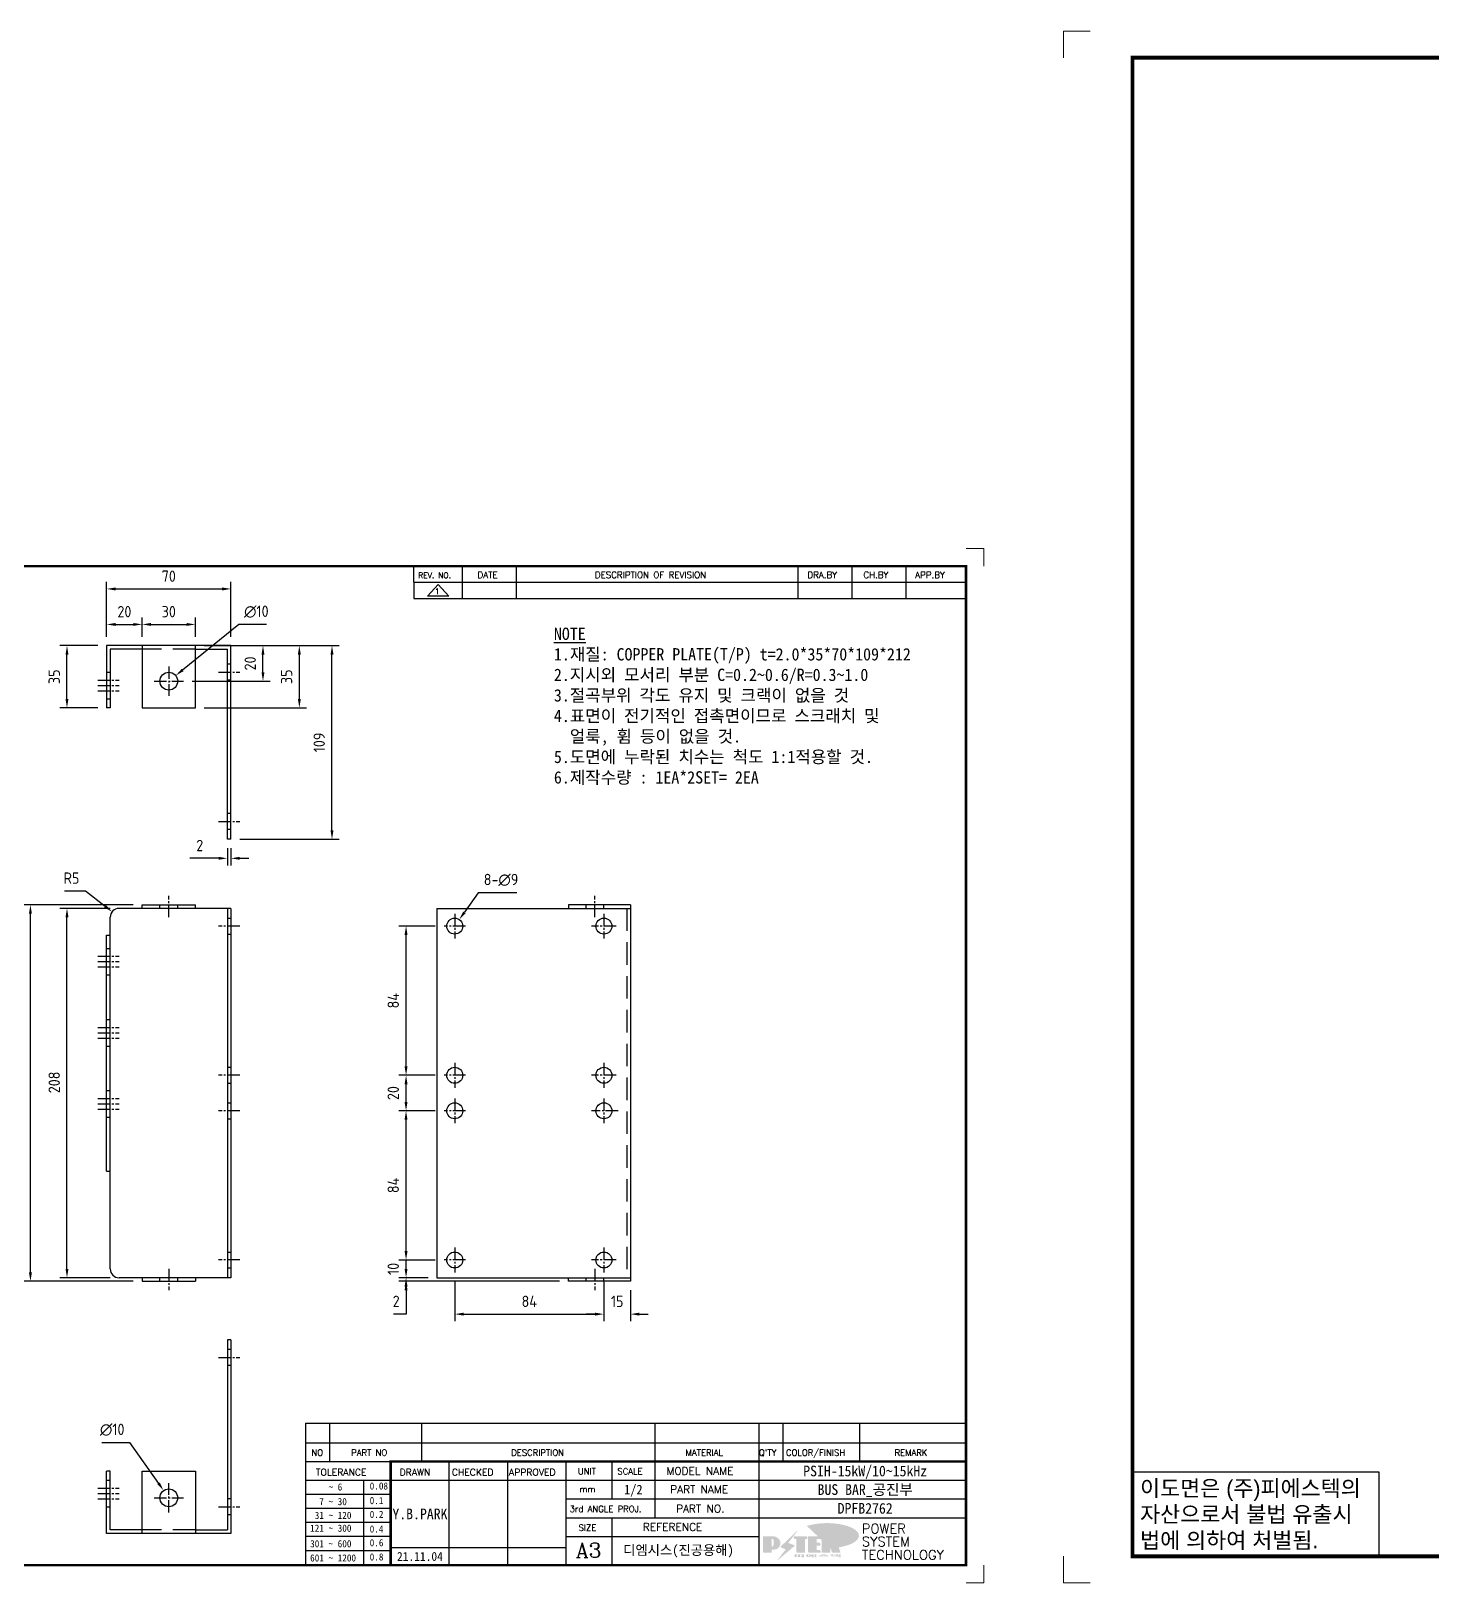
# Model space of a CAD drawing. Header units: millimetres. Extents: x 24815 to 36799, y -9299 to 5469.
# Drawn here: x 27111 to 27900, y -7166 to -6293 of the extents above; entities that cross this region are included whole.
import ezdxf
from ezdxf.enums import TextEntityAlignment as Align

# ---------------------------------------------------------------- set-up
doc = ezdxf.new("R2010")
doc.units = ezdxf.units.MM
doc.linetypes.add('CENTER1', pattern=[10, 7, -1, 1, -1])
doc.linetypes.add('HIDDENX2', pattern=[19.05, 12.7, -6.35])
doc.layers.add('FORMAT-1', color=7, linetype='Continuous')
doc.layers.add('line', color=3, linetype='Continuous')
doc.styles.add('h1', font='')
doc.styles.add('HAN', font='')
doc.styles.add('RC', font='ROMANC.SHX')
doc.styles.add('ROMANT', font='romant')
doc.styles.add('RT', font='ROMANT.SHX', dxfattribs={"oblique": 15})
doc.styles.get("Standard").update_dxf_attribs({"font": 'ISOCP.SHX', "bigfont": 'WHGTXT.SHX'})
doc.styles.get('h1').set_extended_font_data('New Gulim')
doc.styles.get('HAN').set_extended_font_data('GulimChe')
doc.dimstyles.new('PS-2', dxfattribs={"dimscale": 2, "dimtxt": 3.2, "dimasz": 2.5, "dimexe": 2, "dimexo": 2.5, "dimgap": 2, "dimtad": 1, "dimtoh": 1, "dimrnd": 0.05, "dimzin": 12, "dimdsep": 46, "dimtxsty": 'Standard', "dimcen": 0, "dimclrt": 2, "dimazin": 3, "dimtfac": 1, "dimtofl": 0, "dimtmove": 0, "dimatfit": 3, "dimfxl": 0, "dimtolj": 1, "dimtzin": 0, "dimarcsym": 0})

# ---------------------------------------------------------------- blocks, each defined once
blk = doc.blocks.new('no3')
at = {"color": 180}
for p, q in [((0, 5.5), (0, 0)), ((0, 5.5), (186, 5.5)), ((6.79, 5.5), (6.79, 0)), ((32.74, 0.11), (32.74, 5.5)), ((98.4, 5.5), (98.4, 0)), ((127.61, 5.5), (127.61, 0)), ((134.43, 5.5), (134.43, 0)), ((155.98, 5.5), (155.98, 0))]:
    blk.add_line(p, q, dxfattribs=at)
at = {"color": 2, "style": 'HAN'}
for tag, p in [('COLOR/FINISH', (145.2, 2.75)), ('PART-NO', (19.76, 2.75)), ('MATERIAL', (111.38, 2.75)), ("Q'TY", (131.02, 2.75)), ('REMARK', (170.76, 2.75))]:
    blk.add_attdef(tag, text='', height=2.9, dxfattribs=at).set_placement(p, align=Align.MIDDLE_CENTER)
at = {"color": 2, "style": 'RT', "oblique": 15}
blk.add_attdef('NO', text='', height=1.74, dxfattribs=at).set_placement((3.38, 2.51), align=Align.MIDDLE_CENTER)
at = {"color": 2, "style": 'HAN'}
blk.add_attdef('DESCRIPTION', text='', height=2.9, dxfattribs=at).set_placement((34.51, 2.75), align=Align.MIDDLE_LEFT)
blk = doc.blocks.new('re3')
at = {"color": 180}
for p, q in [((0, 0), (0, -4.55)), ((6.87, -0.64), (3.86, -3.91)), ((9.88, -3.91), (3.86, -3.91)), ((6.87, -0.64), (9.88, -3.91)), ((13.74, -4.55), (13.74, 0)), ((28.97, -4.55), (28.97, 0)), ((108.25, -4.55), (108.25, 0)), ((123.49, -4.55), (123.49, 0)), ((138.64, -4.55), (138.64, 0)), ((0, -4.55), (155.53, -4.55))]:
    blk.add_line(p, q, dxfattribs=at)
at = {"color": 2, "style": 'RC', "oblique": 15}
blk.add_attdef('REV.NO', text='', height=1.56, dxfattribs=at).set_placement((6.59, -2.56), align=Align.MIDDLE_CENTER)
blk.add_attdef('-1', text='', height=1.56, dxfattribs=at).set_placement((9.37, -1.66), align=Align.MIDDLE_LEFT)
at = {"color": 2, "style": 'HAN'}
for tag, p in [('REV.-DATE', (21.36, -2.28)), ('DRA.BY', (115.87, -2.28)), ('CH.BY', (131.07, -2.28)), ('APP.BY', (147.09, -2.28))]:
    blk.add_attdef(tag, text='', height=2.5, dxfattribs=at).set_placement(p, align=Align.MIDDLE_CENTER)
blk.add_attdef('DESCRIPTION-OF-REVISION', text='', height=2.5, dxfattribs=at).set_placement((31.61, -2.28), align=Align.MIDDLE_LEFT)
blk = doc.blocks.new('t3')
for p, q in [((0, 15.88), (46.25, 15.88)), ((0, 15.88), (0, 0)), ((46.25, 15.88), (46.25, 0)), ((0, 0), (46.25, 0))]:
    blk.add_line(p, q)
at = {"color": 1, "style": 'h1'}
for s, p in [('이도면은 (주)피에스텍의', (1.4, 11.29)), ('자산으로서 불법 유출시', (1.4, 6.41)), ('법에 의하여 처벌됨.', (1.4, 1.52))]:
    blk.add_text(s, height=3, dxfattribs=at).set_placement(p)
blk = doc.blocks.new('new LOGO')
at = {"layer": 'line'}
h = blk.add_hatch(color=250, dxfattribs=at)
h.paths.add_polyline_path([(44.5, 69.4), (46.6, 69.4, -0.129793), (52, 68, 0.221832), (43.6, 71.9), (41.5, 71.9), (41.5, 27.9), (43.6, 27.9, 0.02048), (44.5, 28)], flags=17)
h.paths.add_polyline_path([(44.5, 13.9), (57.3, 13.9, 0.72362), (77.1, 73.9, -0.679777), (54.3, 16.4), (41.5, 16.4), (41.5, -0.1), (3, -0.1), (3, -2.6), (44.5, -2.6)])
h.paths.add_polyline_path([(117.9, 14.2), (71.5, -44.4), (77.1, -39.6), (120.8, 15.6), (92, 28.9), (173.3, 106), (177.5, 111.4), (89.1, 27.6)])
h.paths.add_polyline_path([(162.7, 71.9), (162.7, 69.4), (172.5, 69.4), (172.5, 71.9)], flags=17)
h.paths.add_polyline_path([(217.7, 69.4), (230.5, 69.4), (230.5, 80.4), (227.5, 80.4), (227.5, 71.9), (214.7, 71.9), (214.7, -0.1), (175.5, -0.1), (175.5, -2.6), (217.7, -2.6)])
h.paths.add_polyline_path([(297.8, 46.6), (294.8, 46.6), (294.8, 37.4), (276, 37.4), (276, 10.9), (279, 10.9), (279, 34.9), (297.8, 34.9)])
h.paths.add_polyline_path([(300, 8.4), (297, 8.4), (297, -0.1), (237.5, -0.1), (237.5, -2.6), (300, -2.6)])
h.paths.add_polyline_path([(297.8, 80.4), (294.8, 80.4), (294.8, 71.9), (276, 71.9), (276, 49.1), (279, 49.1), (279, 69.4), (297.8, 69.4)])
h.paths.add_polyline_path([(350.2, 80.4), (347.2, 80.4), (347.2, 61.6), (350.2, 63.5)])
h.paths.add_polyline_path([(350.2, 26.7), (347.2, 35.2), (347.2, -0.1), (308.5, -0.1), (308.5, -2.6), (350.2, -2.6)])
h.paths.add_polyline_path([(402.7, 80.4), (396.5, 80.4), (379.6, 66.8), (400.5, -0.1), (361.8, -0.1), (362.7, -2.6), (403.5, -2.6), (382.6, 64.3)])
blk.add_hatch(color=5, dxfattribs=at).paths.add_polyline_path([(166.3, 35), (131, 49), (180.4, 112.7), (92, 28.9), (120.8, 15.6), (74.4, -43)])
h = blk.add_hatch(color=253, dxfattribs=at)
edge = h.paths.add_edge_path()
edge.add_ellipse((333.9, 86.4), major_axis=(-165.9, 0), ratio=0.39426, start_angle=111.5127, end_angle=334.469)
edge.add_ellipse((314.1, 81.2), major_axis=(-153.7, 0), ratio=0.40699, start_angle=121.3066, end_angle=327.7437, ccw=False)
edge.add_line((394, 27.8), (394.7, 25.6))
h = blk.add_hatch(color=1, dxfattribs=at)
h.paths.add_polyline_path([(41.5, 16.4), (54.3, 16.4, 1), (54.3, 82.9), (0, 82.9), (0, -0.1), (41.5, -0.1)])
h.paths.add_polyline_path([(41.5, 27.9), (41.5, 71.9), (43.6, 71.9, -0.414214), (54.6, 60.9), (54.6, 38.9, -0.414214), (43.6, 27.9)], flags=16)
h.paths.add_polyline_path([(214.7, 71.9), (227.5, 71.9), (227.5, 82.9), (159.7, 82.9), (159.7, 71.9), (172.5, 71.9), (172.5, -0.1), (214.7, -0.1)])
h.paths.add_polyline_path([(276, 37.4), (294.8, 37.4), (294.8, 49.1), (276, 49.1), (276, 71.9), (294.8, 71.9), (294.8, 82.9), (234.5, 82.9), (234.5, -0.1), (297, -0.1), (297, 10.9), (276, 10.9)])
h.paths.add_polyline_path([(347.2, 35.2), (359.7, -0.1), (400.5, -0.1), (379.6, 66.8), (399.7, 82.9), (380.6, 82.9), (347.2, 61.6), (347.2, 82.9), (305.5, 82.9), (305.5, -0.1), (347.2, -0.1)])
h = blk.add_hatch(color=250, dxfattribs=at)
edge = h.paths.add_edge_path()
edge.add_ellipse((237.8, -17.6), major_axis=(-14.3, 0), ratio=0.526336, start_angle=192.2456, end_angle=269.0748)
edge.add_line((238.1, -10.1), (237.6, -10.1))
edge.add_ellipse((237.8, -17.6), major_axis=(-14.3, 0), ratio=0.526336, start_angle=270.9252, end_angle=449.0748)
edge.add_line((237.6, -25.1), (238.1, -25.1))
edge.add_ellipse((237.8, -17.6), major_axis=(-14.3, 0), ratio=0.526336, start_angle=450.9252, end_angle=527.7544)
edge.add_line((251.7, -19.2), (254.1, -19.2))
edge.add_line((254.1, -19.2), (254.1, -27.1))
edge.add_line((254.1, -27.1), (263.1, -27.1))
edge.add_line((263.1, -27.1), (263.1, -10.1))
edge.add_line((263.1, -10.1), (254.1, -10.1))
edge.add_line((254.1, -10.1), (254.1, -16))
edge.add_line((254.1, -16), (251.7, -16))
h.paths.add_polyline_path([(241, -16.4), (241, -18.7, -1), (234.4, -18.7), (234.4, -16.4, -1)], flags=16)
h.paths.add_polyline_path([(278.2, -10.1), (268.1, -10.1), (268.1, -27.1), (278.2, -27.1)])
h.paths.add_polyline_path([(310.3, -10.1), (310.3, -11.1, -0.157169), (289.3, -17.5), (294, -19.9, 0.128407), (316.3, -15.9, 0.128407), (338.6, -19.9), (343.3, -17.5, -0.157169), (322.2, -11.1), (322.2, -10.1)])
h.paths.add_polyline_path([(342.1, -25.1), (342.1, -22.3), (290.4, -22.3), (290.4, -25.1)])
h.paths.add_polyline_path([(352, -10.1), (352, -16.2, 0.414214), (354, -18.2), (378.7, -18.2), (378.7, -19.6), (390.2, -19.6), (390.2, -10.1), (378.7, -10.1), (378.7, -13.6), (374.7, -13.6), (374.7, -15.1), (378.7, -15.1), (378.7, -16.2), (364.7, -16.2), (364.7, -15.1), (371.2, -15.1), (371.2, -13.6), (364.7, -13.6), (364.7, -12.6), (374.7, -12.6), (374.7, -10.1)])
h.paths.add_polyline_path([(393.8, -10.1), (393.8, -19.6), (405, -19.6), (405, -10.1)])
h.paths.add_polyline_path([(405, -27.1), (405, -20.9), (356.8, -20.9), (356.8, -23), (391.8, -23), (391.8, -27.1)])
h.paths.add_polyline_path([(200.4, -10.1), (200.4, -22.3), (193.2, -22.3), (193.2, -12.6), (196.6, -12.6), (196.6, -10.1), (161, -10.1), (161, -12.6), (164.5, -12.6), (164.5, -22.3), (161, -22.3), (161, -25.1), (200.4, -25.1), (200.4, -27.1), (213.9, -27.1), (213.9, -10.1)])
h.paths.add_polyline_path([(182, -12.6), (175.6, -12.6), (175.6, -22.3), (182, -22.3)], flags=17)
blk = doc.blocks.new('format-3')
at = {"color": 3, "lineweight": 9}
for p, q in [((0, 286.3), (0, 291.3)), ((5, 291.3), (0, 291.3)), ((414.5, 291.3), (419.5, 291.3)), ((419.5, 286.3), (419.5, 291.3)), ((0, 5), (0, 0)), ((419.5, 5), (419.5, 0)), ((5, 0), (0, 0)), ((414.5, 0), (419.5, 0))]:
    blk.add_line(p, q, dxfattribs=at)
at = {"color": 180}
for p, q in [((258.97, 281.75), (258.97, 286.3)), ((272.71, 281.75), (272.71, 286.3)), ((287.94, 281.75), (287.94, 286.3)), ((367.22, 281.75), (367.22, 286.3)), ((382.45, 281.75), (382.45, 286.3)), ((397.61, 281.75), (397.61, 286.3)), ((258.97, 281.75), (414.5, 281.75)), ((228.5, 39.49), (228.5, 5)), ((228.5, 39.49), (414.5, 39.49)), ((235.29, 39.49), (235.29, 34.21)), ((261.24, 34.21), (261.24, 39.49)), ((326.9, 39.49), (326.9, 34.21)), ((356.11, 39.49), (356.11, 34.21)), ((362.93, 39.49), (362.93, 34.21)), ((384.48, 39.49), (384.48, 34.21)), ((228.5, 34.21), (252.48, 34.21)), ((268.96, 5), (268.96, 34.21)), ((285.45, 5), (285.45, 34.21)), ((301.94, 5), (301.94, 34.21)), ((314.72, 34.21), (314.72, 23.65)), ((326.9, 34.21), (326.9, 18.37)), ((356.11, 34.21), (356.11, 5)), ((228.5, 28.93), (252.48, 28.93)), ((244.89, 5.23), (244.89, 28.93)), ((252.48, 28.93), (414.5, 28.93)), ((228.5, 24.98), (252.48, 24.98)), ((301.94, 23.65), (414.5, 23.65)), ((228.5, 21.03), (252.48, 21.03)), ((301.94, 18.37), (414.5, 18.37)), ((314.72, 18.37), (314.72, 5)), ((228.5, 17.08), (252.48, 17.08)), ((228.5, 13.13), (252.48, 13.13)), ((301.94, 13.09), (356.11, 13.09)), ((228.5, 9.18), (252.48, 9.18)), ((252.48, 9.95), (301.94, 9.95))]:
    blk.add_line(p, q, dxfattribs=at)
at = {"const_width": 0.7}
blk.add_lwpolyline([(252.48, 5), (252.48, 34.21), (414.5, 34.21)], dxfattribs=at)
at = {"layer": 'FORMAT-1', "const_width": 0.7}
blk.add_lwpolyline([(13, 5), (13, 286.3), (414.5, 286.3), (414.5, 5)], close=True, dxfattribs=at)
blk.add_blockref('t3', (13, 5))
at = {"xscale": 0.05400000000000027, "yscale": 0.05400000000000027, "zscale": 0.05400000000000027}
blk.add_blockref('new LOGO', (357.35, 8.65), dxfattribs=at)
at = {"color": 2}
for s, height, style, p in [('REV. NO.', 1.56, 'RC', (260.23, 282.95)), ('DATE', 1.788, 'RC', (276.95, 282.94)), ('DESCRIPTION OF REVISION', 1.7875, 'RC', (309.98, 282.94)), ('DRA.BY', 1.788, 'RC', (369.83, 282.94)), ('CH.BY', 1.788, 'RC', (385.59, 282.94)), ('APP.BY', 1.788, 'RC', (400.18, 282.94)), ('COLOR/FINISH', 1.7424, 'RC', (363.8, 35.83)), ('NO', 1.742, 'RC', (230.16, 35.83)), ('PART NO', 1.742, 'RC', (241.36, 35.83)), ('DESCRIPTION', 1.7424, 'RC', (286.43, 35.83)), ('MATERIAL', 1.742, 'RC', (335.52, 35.83)), ("Q'TY", 1.742, 'RC', (356.17, 35.83)), ('REMARK', 1.742, 'RC', (394.37, 35.83)), (' TOLERANCE', 1.9, 'RC', (230.11, 30.22)), ('DRAWN', 1.9, 'RC', (255, 30.22)), ('CHECKED', 1.9, 'RC', (269.71, 30.22)), ('APPROVED', 1.9, 'RC', (285.8, 30.22)), ('UNIT', 1.742, 'RC', (305.19, 30.55)), ('SCALE', 1.742, 'RC', (316.32, 30.55)), ('MODEL NAME', 2.178, 'RC', (330.12, 30.46)), ('    ~ 6', 2, 'HAN', (229.8, 26.03)), ('0.08', 2, 'HAN', (246.57, 26.31)), ('mm', 1.742, 'RC', (305.67, 25.56)), ('PART NAME', 2.178, 'RC', (331.17, 25.24)), ('  7 ~ 30', 2, 'HAN', (229.8, 21.91)), ('0.1', 2, 'HAN', (246.57, 22.2)), ('3rd ANGLE PROJ.', 1.7424, 'RC', (302.87, 19.97)), ('PART NO.', 2.178, 'RC', (332.84, 19.85)), (' 31 ~ 120', 2, 'HAN', (229.8, 18.04)), ('0.2', 2, 'HAN', (246.57, 18.32)), ('121 ~ 300', 2, 'HAN', (229.8, 14.42)), ('0.4', 2, 'HAN', (246.57, 14.2)), ('SIZE', 1.742, 'RC', (305.39, 14.71)), ('REFERENCE', 2.178, 'RC', (323.52, 14.69)), ('301 ~ 600', 2, 'HAN', (229.8, 10.04)), ('0.6', 2, 'HAN', (246.57, 10.32)), ('601 ~ 1200', 2, 'HAN', (229.8, 6.05)), ('0.8', 2, 'HAN', (246.57, 6.33))]:
    blk.add_text(s, height=height, dxfattribs=dict(at, style=style)).set_placement(p)
at = {"style": 'ROMANT'}
for s, p in [('POWER', (385.15, 13.96)), ('SYSTEM', (385.15, 10.31)), ('TECHNOLOGY', (385.15, 6.56))]:
    blk.add_text(s, height=2.7, dxfattribs=at).set_placement(p)
at = {"color": 2, "lineweight": 25, "style": 'RC'}
blk.add_text('A3', height=4.182, dxfattribs=at).set_placement((304.61, 7.14))
at = {"style": 'HAN'}
for tag, height, p in [('MODEL-NAME', 3, (386.1, 31.53)), ('SCALE', 2.7, (320.81, 26.29)), ('PART-NAME', 3, (386.1, 26.29)), ('DRA-BY', 3, (260.72, 19.44)), ('CH-BY', 3, (277.21, 19.44)), ('APP-BY', 3, (293.7, 19.44)), ('PART-NO', 3, (386.1, 21.01)), ('CH-DATE', 2.5, (277.21, 7.47)), ('관련업체', 3, (333.52, 9.26)), ('DRA-DATE', 2.5, (260.72, 7.47)), ('APP-DATE', 2.5, (293.7, 7.47))]:
    blk.add_attdef(tag, text='', height=height, dxfattribs=at).set_placement(p, align=Align.MIDDLE_CENTER)
blk = doc.blocks.new('*D961')
at = {"color": 0, "lineweight": -2, "ltscale": 10}
for p, q in [((27149, -6638.65), (27127.67, -6638.65)), ((27131.67, -6668.65), (27131.67, -6643.65)), ((27149, -6673.65), (27127.67, -6673.65))]:
    blk.add_line(p, q, dxfattribs=at)
at = {"color": 0, "ltscale": 10}
for points in [[(27130.83, -6643.65), (27132.5, -6643.65), (27131.67, -6638.65)], [(27130.83, -6668.65), (27132.5, -6668.65), (27131.67, -6673.65)]]:
    blk.add_solid(points, dxfattribs=at)
at = {"layer": 'Defpoints', "color": 0, "ltscale": 10}
for p in [(27131.67, -6638.65), (27154, -6638.65), (27154, -6673.65)]:
    blk.add_point(p, dxfattribs=at)
at = {"color": 2, "ltscale": 10, "insert": (27124.47, -6656.15), "char_height": 6.4, "attachment_point": 5, "rotation": 90}
blk.add_mtext('\\A1;35', dxfattribs=at)
blk = doc.blocks.new('*D962')
at = {"color": 0, "lineweight": -2, "ltscale": 10}
for p, q in [((27156, -6786.59), (27127.67, -6786.59)), ((27131.67, -6989.59), (27131.67, -6791.59)), ((27156, -6994.59), (27127.67, -6994.59))]:
    blk.add_line(p, q, dxfattribs=at)
at = {"color": 0, "ltscale": 10}
for points in [[(27130.83, -6791.59), (27132.5, -6791.59), (27131.67, -6786.59)], [(27130.83, -6989.59), (27132.5, -6989.59), (27131.67, -6994.59)]]:
    blk.add_solid(points, dxfattribs=at)
at = {"layer": 'Defpoints', "color": 0, "ltscale": 10}
for p in [(27131.67, -6786.59), (27161, -6786.59), (27161, -6994.59)]:
    blk.add_point(p, dxfattribs=at)
at = {"color": 2, "ltscale": 10, "insert": (27124.47, -6884.59), "char_height": 6.4, "attachment_point": 5, "rotation": 90}
blk.add_mtext('\\A1;208', dxfattribs=at)
blk = doc.blocks.new('*D963')
at = {"color": 0, "lineweight": -2, "ltscale": 10}
for p, q in [((27169, -6784.59), (27107.07, -6784.59)), ((27111.07, -6991.59), (27111.07, -6789.59)), ((27169, -6996.59), (27107.07, -6996.59))]:
    blk.add_line(p, q, dxfattribs=at)
at = {"color": 0, "ltscale": 10}
for points in [[(27110.24, -6789.59), (27111.91, -6789.59), (27111.07, -6784.59)], [(27110.24, -6991.59), (27111.91, -6991.59), (27111.07, -6996.59)]]:
    blk.add_solid(points, dxfattribs=at)
at = {"layer": 'Defpoints', "color": 0, "ltscale": 10}
for p in [(27111.07, -6784.59), (27174, -6784.59), (27174, -6996.59)]:
    blk.add_point(p, dxfattribs=at)
at = {"color": 2, "ltscale": 10, "insert": (27103.87, -6884.59), "char_height": 6.4, "attachment_point": 5, "rotation": 90}
blk.add_mtext('\\A1;212', dxfattribs=at)
blk = doc.blocks.new('*D940')
at = {"color": 0, "lineweight": -2, "ltscale": 10}
for p, q in [((27229, -6638.65), (27284.91, -6638.65)), ((27280.91, -6742.65), (27280.91, -6643.65)), ((27229, -6747.65), (27284.91, -6747.65))]:
    blk.add_line(p, q, dxfattribs=at)
at = {"color": 0, "ltscale": 10}
for points in [[(27280.08, -6643.65), (27281.74, -6643.65), (27280.91, -6638.65)], [(27280.08, -6742.65), (27281.74, -6742.65), (27280.91, -6747.65)]]:
    blk.add_solid(points, dxfattribs=at)
at = {"layer": 'Defpoints', "color": 0, "ltscale": 10}
for p in [(27224, -6638.65), (27280.91, -6638.65), (27224, -6747.65)]:
    blk.add_point(p, dxfattribs=at)
at = {"color": 2, "ltscale": 10, "insert": (27273.71, -6693.15), "char_height": 6.4, "attachment_point": 5, "rotation": 90}
blk.add_mtext('\\A1;109', dxfattribs=at)
blk = doc.blocks.new('*D942')
at = {"color": 0, "lineweight": -2, "ltscale": 10}
for p, q in [((27228.53, -6626.7), (27196.78, -6652.36)), ((27244.06, -6626.7), (27228.53, -6626.7))]:
    blk.add_line(p, q, dxfattribs=at)
at = {"color": 0, "ltscale": 10}
blk.add_solid([(27196.25, -6651.71), (27197.3, -6653.01), (27192.89, -6655.5)], dxfattribs=at)
at = {"layer": 'Defpoints', "color": 0, "ltscale": 10}
for p in [(27192.89, -6655.5), (27185.11, -6661.79)]:
    blk.add_point(p, dxfattribs=at)
at = {"color": 2, "ltscale": 10, "insert": (27238.3, -6619.5), "char_height": 6.4, "attachment_point": 5}
blk.add_mtext('\\A1;∅10', dxfattribs=at)
blk = doc.blocks.new('*D952')
at = {"color": 0, "lineweight": -2, "ltscale": 10}
for p, q in [((27154, -6633.65), (27154, -6602.72)), ((27224, -6633.65), (27224, -6602.72)), ((27159, -6606.72), (27219, -6606.72))]:
    blk.add_line(p, q, dxfattribs=at)
at = {"color": 0, "ltscale": 10}
for points in [[(27159, -6605.88), (27159, -6607.55), (27154, -6606.72)], [(27219, -6605.88), (27219, -6607.55), (27224, -6606.72)]]:
    blk.add_solid(points, dxfattribs=at)
at = {"layer": 'Defpoints', "color": 0, "ltscale": 10}
for p in [(27224, -6606.72), (27154, -6638.65), (27224, -6638.65)]:
    blk.add_point(p, dxfattribs=at)
at = {"color": 2, "ltscale": 10, "insert": (27189, -6599.52), "char_height": 6.4, "attachment_point": 5}
blk.add_mtext('\\A1;70', dxfattribs=at)
blk = doc.blocks.new('*D1372')
at = {"color": 0, "lineweight": -2, "ltscale": 10}
for p, q in [((27154, -6633.65), (27154, -6622.7)), ((27174, -6633.65), (27174, -6622.7)), ((27159, -6626.7), (27169, -6626.7))]:
    blk.add_line(p, q, dxfattribs=at)
at = {"color": 0, "ltscale": 10}
for points in [[(27159, -6625.87), (27159, -6627.53), (27154, -6626.7)], [(27169, -6625.87), (27169, -6627.53), (27174, -6626.7)]]:
    blk.add_solid(points, dxfattribs=at)
at = {"layer": 'Defpoints', "color": 0, "ltscale": 10}
for p in [(27174, -6626.7), (27154, -6638.65), (27174, -6638.65)]:
    blk.add_point(p, dxfattribs=at)
at = {"color": 2, "ltscale": 10, "insert": (27164, -6619.5), "char_height": 6.4, "attachment_point": 5}
blk.add_mtext('\\A1;20', dxfattribs=at)
blk = doc.blocks.new('*D1373')
at = {"color": 0, "lineweight": -2, "ltscale": 10}
for p, q in [((27174, -6633.65), (27174, -6622.7)), ((27204, -6633.65), (27204, -6622.7)), ((27179, -6626.7), (27199, -6626.7))]:
    blk.add_line(p, q, dxfattribs=at)
at = {"color": 0, "ltscale": 10}
for points in [[(27179, -6625.87), (27179, -6627.53), (27174, -6626.7)], [(27199, -6625.87), (27199, -6627.53), (27204, -6626.7)]]:
    blk.add_solid(points, dxfattribs=at)
at = {"layer": 'Defpoints', "color": 0, "ltscale": 10}
for p in [(27204, -6626.7), (27174, -6638.65), (27204, -6638.65)]:
    blk.add_point(p, dxfattribs=at)
at = {"color": 2, "ltscale": 10, "insert": (27189, -6619.5), "char_height": 6.4, "attachment_point": 5}
blk.add_mtext('\\A1;30', dxfattribs=at)
blk = doc.blocks.new('*D1375')
at = {"color": 0, "lineweight": -2, "ltscale": 10}
for p, q in [((27209, -6638.65), (27246.04, -6638.65)), ((27242.04, -6653.65), (27242.04, -6643.65)), ((27202.23, -6658.65), (27246.04, -6658.65))]:
    blk.add_line(p, q, dxfattribs=at)
at = {"color": 0, "ltscale": 10}
for points in [[(27241.21, -6643.65), (27242.87, -6643.65), (27242.04, -6638.65)], [(27241.21, -6653.65), (27242.87, -6653.65), (27242.04, -6658.65)]]:
    blk.add_solid(points, dxfattribs=at)
at = {"layer": 'Defpoints', "color": 0, "ltscale": 10}
for p in [(27204, -6638.65), (27242.04, -6638.65), (27197.23, -6658.65)]:
    blk.add_point(p, dxfattribs=at)
at = {"color": 2, "ltscale": 10, "insert": (27234.84, -6648.65), "char_height": 6.4, "attachment_point": 5, "rotation": 90}
blk.add_mtext('\\A1;20', dxfattribs=at)
blk = doc.blocks.new('*D1376')
at = {"color": 0, "lineweight": -2, "ltscale": 10}
for p, q in [((27209, -6638.65), (27266.52, -6638.65)), ((27262.52, -6668.65), (27262.52, -6643.65)), ((27209, -6673.65), (27266.52, -6673.65))]:
    blk.add_line(p, q, dxfattribs=at)
at = {"color": 0, "ltscale": 10}
for points in [[(27261.69, -6643.65), (27263.36, -6643.65), (27262.52, -6638.65)], [(27261.69, -6668.65), (27263.36, -6668.65), (27262.52, -6673.65)]]:
    blk.add_solid(points, dxfattribs=at)
at = {"layer": 'Defpoints', "color": 0, "ltscale": 10}
for p in [(27204, -6638.65), (27262.52, -6638.65), (27204, -6673.65)]:
    blk.add_point(p, dxfattribs=at)
at = {"color": 2, "ltscale": 10, "insert": (27255.32, -6656.15), "char_height": 6.4, "attachment_point": 5, "rotation": 90}
blk.add_mtext('\\A1;35', dxfattribs=at)
blk = doc.blocks.new('*D1377')
at = {"color": 0, "lineweight": -2, "ltscale": 10}
for p, q in [((27434.03, -6996.59), (27434.03, -7019.08)), ((27449.03, -7001.59), (27449.03, -7019.08)), ((27429.03, -7015.08), (27424.03, -7015.08)), ((27454.03, -7015.08), (27459.03, -7015.08))]:
    blk.add_line(p, q, dxfattribs=at)
at = {"color": 0, "ltscale": 10}
for points in [[(27429.03, -7014.25), (27429.03, -7015.91), (27434.03, -7015.08)], [(27454.03, -7014.25), (27454.03, -7015.91), (27449.03, -7015.08)]]:
    blk.add_solid(points, dxfattribs=at)
at = {"layer": 'Defpoints', "color": 0, "ltscale": 10}
for p in [(27434.03, -6991.59), (27449.03, -6996.59), (27434.03, -7015.08)]:
    blk.add_point(p, dxfattribs=at)
at = {"color": 2, "ltscale": 10, "insert": (27441.53, -7007.88), "char_height": 6.4, "attachment_point": 5}
blk.add_mtext('\\A1;15', dxfattribs=at)
blk = doc.blocks.new('*D1378')
at = {"color": 0, "lineweight": -2, "ltscale": 10}
for p, q in [((27350.03, -6996.59), (27350.03, -7019.08)), ((27434.03, -6996.59), (27434.03, -7019.08)), ((27355.03, -7015.08), (27429.03, -7015.08))]:
    blk.add_line(p, q, dxfattribs=at)
at = {"color": 0, "ltscale": 10}
for points in [[(27355.03, -7014.25), (27355.03, -7015.91), (27350.03, -7015.08)], [(27429.03, -7014.25), (27429.03, -7015.91), (27434.03, -7015.08)]]:
    blk.add_solid(points, dxfattribs=at)
at = {"layer": 'Defpoints', "color": 0, "ltscale": 10}
for p in [(27350.03, -6991.59), (27434.03, -6991.59), (27434.03, -7015.08)]:
    blk.add_point(p, dxfattribs=at)
at = {"color": 2, "ltscale": 10, "insert": (27392.03, -7007.88), "char_height": 6.4, "attachment_point": 5}
blk.add_mtext('\\A1;84', dxfattribs=at)
blk = doc.blocks.new('*D1379')
at = {"color": 0, "lineweight": -2, "ltscale": 10}
for p, q in [((27322.62, -6979.59), (27322.62, -6974.59)), ((27339.03, -6984.59), (27318.62, -6984.59)), ((27335.03, -6994.59), (27318.62, -6994.59)), ((27322.62, -6999.59), (27322.62, -7004.59))]:
    blk.add_line(p, q, dxfattribs=at)
at = {"color": 0, "ltscale": 10}
for points in [[(27321.78, -6979.59), (27323.45, -6979.59), (27322.62, -6984.59)], [(27321.78, -6999.59), (27323.45, -6999.59), (27322.62, -6994.59)]]:
    blk.add_solid(points, dxfattribs=at)
at = {"layer": 'Defpoints', "color": 0, "ltscale": 10}
for p in [(27322.62, -6984.59), (27344.03, -6984.59), (27340.03, -6994.59)]:
    blk.add_point(p, dxfattribs=at)
at = {"color": 2, "ltscale": 10, "insert": (27315.42, -6989.59), "char_height": 6.4, "attachment_point": 5, "rotation": 90}
blk.add_mtext('\\A1;10', dxfattribs=at)
blk = doc.blocks.new('*D1380')
at = {"color": 0, "lineweight": -2, "ltscale": 10}
for p, q in [((27339.03, -6900.59), (27318.62, -6900.59)), ((27322.62, -6979.59), (27322.62, -6905.59)), ((27339.03, -6984.59), (27318.62, -6984.59))]:
    blk.add_line(p, q, dxfattribs=at)
at = {"color": 0, "ltscale": 10}
for points in [[(27321.78, -6905.59), (27323.45, -6905.59), (27322.62, -6900.59)], [(27321.78, -6979.59), (27323.45, -6979.59), (27322.62, -6984.59)]]:
    blk.add_solid(points, dxfattribs=at)
at = {"layer": 'Defpoints', "color": 0, "ltscale": 10}
for p in [(27322.62, -6900.59), (27344.03, -6900.59), (27344.03, -6984.59)]:
    blk.add_point(p, dxfattribs=at)
at = {"color": 2, "ltscale": 10, "insert": (27315.42, -6942.59), "char_height": 6.4, "attachment_point": 5, "rotation": 90}
blk.add_mtext('\\A1;84', dxfattribs=at)
blk = doc.blocks.new('*D1381')
at = {"color": 0, "lineweight": -2, "ltscale": 10}
for p, q in [((27339.03, -6880.59), (27318.62, -6880.59)), ((27322.62, -6895.59), (27322.62, -6885.59)), ((27339.03, -6900.59), (27318.62, -6900.59))]:
    blk.add_line(p, q, dxfattribs=at)
at = {"color": 0, "ltscale": 10}
for points in [[(27321.78, -6885.59), (27323.45, -6885.59), (27322.62, -6880.59)], [(27321.78, -6895.59), (27323.45, -6895.59), (27322.62, -6900.59)]]:
    blk.add_solid(points, dxfattribs=at)
at = {"layer": 'Defpoints', "color": 0, "ltscale": 10}
for p in [(27322.62, -6880.59), (27344.03, -6880.59), (27344.03, -6900.59)]:
    blk.add_point(p, dxfattribs=at)
at = {"color": 2, "ltscale": 10, "insert": (27315.42, -6890.59), "char_height": 6.4, "attachment_point": 5, "rotation": 90}
blk.add_mtext('\\A1;20', dxfattribs=at)
blk = doc.blocks.new('*D1382')
at = {"color": 0, "lineweight": -2, "ltscale": 10}
for p, q in [((27339.03, -6796.59), (27318.62, -6796.59)), ((27322.62, -6875.59), (27322.62, -6801.59)), ((27339.03, -6880.59), (27318.62, -6880.59))]:
    blk.add_line(p, q, dxfattribs=at)
at = {"color": 0, "ltscale": 10}
for points in [[(27321.78, -6801.59), (27323.45, -6801.59), (27322.62, -6796.59)], [(27321.78, -6875.59), (27323.45, -6875.59), (27322.62, -6880.59)]]:
    blk.add_solid(points, dxfattribs=at)
at = {"layer": 'Defpoints', "color": 0, "ltscale": 10}
for p in [(27322.62, -6796.59), (27344.03, -6796.59), (27344.03, -6880.59)]:
    blk.add_point(p, dxfattribs=at)
at = {"color": 2, "ltscale": 10, "insert": (27315.42, -6838.59), "char_height": 6.4, "attachment_point": 5, "rotation": 90}
blk.add_mtext('\\A1;84', dxfattribs=at)
blk = doc.blocks.new('*D1385')
at = {"color": 0, "lineweight": -2, "ltscale": 10}
for p, q in [((27151.36, -7087.35), (27166.89, -7087.35)), ((27166.89, -7087.35), (27183.21, -7110.36))]:
    blk.add_line(p, q, dxfattribs=at)
at = {"color": 0, "ltscale": 10}
blk.add_solid([(27183.89, -7109.88), (27182.53, -7110.84), (27186.11, -7114.44)], dxfattribs=at)
at = {"layer": 'Defpoints', "color": 0, "ltscale": 10}
for p in [(27186.11, -7114.44), (27191.89, -7122.59)]:
    blk.add_point(p, dxfattribs=at)
at = {"color": 2, "ltscale": 10, "insert": (27157.13, -7080.15), "char_height": 6.4, "attachment_point": 5}
blk.add_mtext('\\A1;∅10', dxfattribs=at)
blk = doc.blocks.new('*D1391')
at = {"color": 0, "lineweight": -2}
for p, q in [((27363.25, -6777.75), (27355.48, -6788.81)), ((27384.98, -6777.75), (27363.25, -6777.75))]:
    blk.add_line(p, q, dxfattribs=at)
at = {"color": 0}
blk.add_solid([(27354.8, -6788.33), (27356.16, -6789.29), (27352.61, -6792.91)], dxfattribs=at)
at = {"layer": 'Defpoints', "color": 0}
for p in [(27352.61, -6792.91), (27347.44, -6800.27)]:
    blk.add_point(p, dxfattribs=at)
at = {"color": 2, "insert": (27376.11, -6770.55), "char_height": 6.4, "attachment_point": 5}
blk.add_mtext('\\A1;8-∅9', dxfattribs=at)
blk = doc.blocks.new('*D1392')
at = {"color": 0, "lineweight": -2, "ltscale": 10}
for p, q in [((27222, -6752.65), (27222, -6762.4)), ((27224, -6752.65), (27224, -6762.4)), ((27217, -6758.4), (27200.89, -6758.4)), ((27229, -6758.4), (27234, -6758.4))]:
    blk.add_line(p, q, dxfattribs=at)
at = {"color": 0, "ltscale": 10}
for points in [[(27217, -6757.56), (27217, -6759.23), (27222, -6758.4)], [(27229, -6757.56), (27229, -6759.23), (27224, -6758.4)]]:
    blk.add_solid(points, dxfattribs=at)
at = {"layer": 'Defpoints', "color": 0, "ltscale": 10}
for p in [(27222, -6747.65), (27224, -6747.65), (27222, -6758.4)]:
    blk.add_point(p, dxfattribs=at)
at = {"color": 2, "ltscale": 10, "insert": (27206.45, -6751.19), "char_height": 6.4, "attachment_point": 5}
blk.add_mtext('\\A1;2', dxfattribs=at)
blk = doc.blocks.new('A$C761E00D2')
at = {"color": 6}
for p, q in [((0, 0), (-63, 0)), ((-50, 2), (-20, 2)), ((-50, 0), (-50, 2)), ((-20, 0), (-20, 2)), ((-2, 0), (-2, -208)), ((0, 0), (0, -208)), ((-68, -203), (-68, -5)), ((-70, -148), (-70, -15)), ((-70, -15), (-68, -15)), ((-70, -148), (-68, -148)), ((0, -208), (-63, -208)), ((-50, -208), (-50, -210)), ((-20, -208), (-20, -210)), ((-50, -210), (-20, -210))]:
    blk.add_line(p, q, dxfattribs=at)
at = {"color": 2, "linetype": 'HIDDENX2'}
for p, q in [((-40, 0), (-40, 2)), ((-30, 0), (-30, 2)), ((-2, -5.5), (0, -5.5)), ((-2, -14.5), (0, -14.5)), ((-70, -22.5), (-68, -22.5)), ((-70, -37.5), (-68, -37.5)), ((-70, -62.5), (-68, -62.5)), ((-70, -77.5), (-68, -77.5)), ((-2, -89.5), (0, -89.5)), ((-70, -102.5), (-68, -102.5)), ((-2, -98.5), (0, -98.5)), ((-2, -109.5), (0, -109.5)), ((-70, -117.5), (-68, -117.5)), ((-2, -118.5), (0, -118.5)), ((-2, -193.5), (0, -193.5)), ((-40, -210), (-40, -208)), ((-30, -210), (-30, -208)), ((-2, -202.5), (0, -202.5))]:
    blk.add_line(p, q, dxfattribs=at)
at = {"color": 1, "linetype": 'CENTER1'}
for p, q in [((-35, -5), (-35, 7)), ((5, -10), (-7, -10)), ((-75, -27), (-63, -27)), ((-75, -30), (-63, -30)), ((-75, -33), (-63, -33)), ((-75, -67), (-63, -67)), ((-75, -70), (-63, -70)), ((-75, -73), (-63, -73)), ((5, -94), (-7, -94)), ((-75, -107), (-63, -107)), ((-75, -110), (-63, -110)), ((-75, -113), (-63, -113)), ((5, -114), (-7, -114)), ((5, -198), (-7, -198)), ((-35, -203), (-35, -215))]:
    blk.add_line(p, q, dxfattribs=at)
at = {"color": 6}
for centre, start, end in [((-63, -5), 90, 180), ((-63, -203), 180, 270)]:
    blk.add_arc(centre, 5, start, end, dxfattribs=at)
blk = doc.blocks.new('*D1400')
at = {"color": 0, "lineweight": -2}
for p, q in [((27130.22, -6776.75), (27142.16, -6776.75)), ((27142.16, -6776.75), (27153.15, -6785.4))]:
    blk.add_line(p, q, dxfattribs=at)
at = {"color": 0}
blk.add_solid([(27153.66, -6784.75), (27152.63, -6786.05), (27157.07, -6788.49)], dxfattribs=at)
at = {"layer": 'Defpoints', "color": 0}
for p in [(27157.07, -6788.49), (27161, -6791.59)]:
    blk.add_point(p, dxfattribs=at)
at = {"color": 2, "insert": (27134.19, -6769.55), "char_height": 6.4, "attachment_point": 5}
blk.add_mtext('\\A1;R5', dxfattribs=at)
blk = doc.blocks.new('*D1408')
at = {"color": 0, "lineweight": -2}
for p, q in [((27322.62, -6989.59), (27322.62, -6984.59)), ((27335.03, -6994.59), (27318.62, -6994.59)), ((27409.03, -6996.59), (27318.62, -6996.59)), ((27322.62, -7001.59), (27322.62, -7015.06)), ((27322.62, -7015.06), (27315.51, -7015.06))]:
    blk.add_line(p, q, dxfattribs=at)
at = {"color": 0}
for points in [[(27321.78, -6989.59), (27323.45, -6989.59), (27322.62, -6994.59)], [(27321.78, -7001.59), (27323.45, -7001.59), (27322.62, -6996.59)]]:
    blk.add_solid(points, dxfattribs=at)
at = {"layer": 'Defpoints', "color": 0}
for p in [(27322.62, -6994.59), (27340.03, -6994.59), (27414.03, -6996.59)]:
    blk.add_point(p, dxfattribs=at)
at = {"color": 2, "insert": (27317.06, -7007.86), "char_height": 6.4, "attachment_point": 5}
blk.add_mtext('\\A1;2', dxfattribs=at)

msp = doc.modelspace()

# ---------------------------------------------------------------- linework, layer by layer
at = {"color": 6}
for p, q in [((27154, -6638.648), (27154, -6673.648)), ((27224, -6638.648), (27154, -6638.648)), ((27174.002, -6640.648), (27156, -6640.648)), ((27156, -6640.648), (27156, -6673.648)), ((27174.002, -6638.648), (27174.002, -6673.648)), ((27204.002, -6673.648), (27204.002, -6638.648)), ((27204.002, -6640.648), (27222, -6640.648)), ((27222, -6747.648), (27222, -6640.648)), ((27224, -6747.648), (27224, -6638.648)), ((27156, -6673.648), (27154, -6673.648)), ((27174.002, -6673.648), (27204.002, -6673.648)), ((27224, -6747.648), (27222, -6747.648)), ((27340.026, -6786.589), (27449.026, -6786.589)), ((27340.026, -6786.589), (27340.026, -6994.589)), ((27449.026, -6784.589), (27414.026, -6784.589)), ((27414.026, -6784.589), (27414.026, -6786.589)), ((27449.026, -6784.589), (27449.026, -6996.589)), ((27340.026, -6994.589), (27449.026, -6994.589)), ((27414.026, -6996.589), (27414.026, -6994.589)), ((27449.026, -6996.589), (27414.026, -6996.589)), ((27222, -7029.516), (27222, -7136.516)), ((27224, -7029.516), (27222, -7029.516)), ((27224, -7029.516), (27224, -7138.516)), ((27154, -7138.516), (27154, -7103.516)), ((27156, -7103.516), (27154, -7103.516)), ((27156, -7136.516), (27156, -7103.516)), ((27174.002, -7138.516), (27174.002, -7103.516)), ((27174.002, -7103.516), (27204.002, -7103.516)), ((27204.002, -7103.516), (27204.002, -7138.516)), ((27224, -7138.516), (27154, -7138.516)), ((27174.002, -7136.516), (27156, -7136.516)), ((27204.002, -7136.516), (27222, -7136.516))]:
    msp.add_line(p, q, dxfattribs=at)
at = {"color": 2, "linetype": 'HIDDENX2'}
for p, q in [((27204.002, -6640.648), (27174.002, -6640.648)), ((27223.997, -6649.148), (27221.997, -6649.148)), ((27154, -6653.648), (27156, -6653.648)), ((27224, -6658.148), (27222, -6658.148)), ((27154, -6668.648), (27156, -6668.648)), ((27224, -6733.148), (27222, -6733.148)), ((27224, -6742.148), (27222, -6742.148)), ((27424.026, -6786.589), (27424.026, -6784.589)), ((27434.026, -6786.589), (27434.026, -6784.589)), ((27447.026, -6786.589), (27447.026, -6994.589)), ((27424.026, -6996.589), (27424.026, -6994.589)), ((27434.026, -6996.589), (27434.026, -6994.589)), ((27224, -7035.016), (27222, -7035.016)), ((27224, -7044.016), (27222, -7044.016)), ((27154, -7108.516), (27156, -7108.516)), ((27224, -7119.016), (27222, -7119.016)), ((27154, -7123.516), (27156, -7123.516)), ((27223.997, -7128.016), (27221.997, -7128.016)), ((27204.002, -7136.516), (27174.002, -7136.516))]:
    msp.add_line(p, q, dxfattribs=at)
at = {"color": 1, "linetype": 'CENTER1'}
for p, q in [((27149, -6658.148), (27161, -6658.148)), ((27180.776, -6658.648), (27197.228, -6658.648)), ((27189.002, -6650.421), (27189.002, -6666.874)), ((27217, -6653.648), (27229, -6653.648)), ((27149, -6661.148), (27161, -6661.148)), ((27149, -6664.148), (27161, -6664.148)), ((27217, -6737.648), (27229, -6737.648)), ((27429.026, -6791.589), (27429.026, -6779.589)), ((27350.026, -6789.589), (27350.026, -6803.589)), ((27434.026, -6789.589), (27434.026, -6803.589)), ((27356.026, -6796.589), (27344.026, -6796.589)), ((27441.026, -6796.589), (27427.026, -6796.589)), ((27350.026, -6873.589), (27350.026, -6887.589)), ((27434.026, -6873.589), (27434.026, -6887.589)), ((27356.026, -6880.589), (27344.026, -6880.589)), ((27441.026, -6880.589), (27427.026, -6880.589)), ((27350.026, -6893.589), (27350.026, -6907.589)), ((27434.026, -6893.589), (27434.026, -6907.589)), ((27356.026, -6900.589), (27344.026, -6900.589)), ((27442.026, -6900.589), (27427.026, -6900.589)), ((27350.026, -6977.589), (27350.026, -6991.589)), ((27434.026, -6977.589), (27434.026, -6991.589)), ((27356.026, -6984.589), (27344.026, -6984.589)), ((27441.026, -6984.589), (27427.026, -6984.589)), ((27429.026, -6989.589), (27429.026, -7001.589)), ((27217, -7039.516), (27229, -7039.516)), ((27149, -7113.016), (27161, -7113.016)), ((27189.002, -7126.742), (27189.002, -7110.29)), ((27149, -7116.016), (27161, -7116.016)), ((27149, -7119.016), (27161, -7119.016)), ((27180.776, -7118.516), (27197.228, -7118.516)), ((27217, -7123.516), (27229, -7123.516))]:
    msp.add_line(p, q, dxfattribs=at)
at = {"color": 6}
for centre, radius in [((27189.002, -6658.648), 5), ((27350.026, -6796.589), 4.5), ((27434.026, -6796.589), 4.5), ((27350.026, -6880.589), 4.5), ((27434.026, -6880.589), 4.5), ((27350.026, -6900.589), 4.5), ((27434.026, -6900.589), 4.5), ((27350.026, -6984.589), 4.5), ((27434.026, -6984.589), 4.5), ((27189.002, -7118.516), 5)]:
    msp.add_circle(centre, radius, dxfattribs=at)

# ---------------------------------------------------------------- block references
ref = msp.add_blockref('format-3', (27692.804, -7166.451), dxfattribs=dict(xscale=3, yscale=3, zscale=3))
ref.add_attrib('DRA-DATE', '18.02.26', dxfattribs={"height": 7.5, "style": 'HAN'}).set_placement((28474.964, -7144.026), align=Align.MIDDLE_CENTER)
ref.add_attrib('DRA-BY', 'K.S.H', dxfattribs={"height": 9, "style": 'HAN'}).set_placement((28474.964, -7108.125), align=Align.MIDDLE_CENTER)
ref.add_attrib('MODEL-NAME', 'PSIH-15kW/10~15kHz', dxfattribs={"lineweight": 35, "height": 9, "style": 'HAN'}).set_placement((28851.09, -7071.876), align=Align.MIDDLE_CENTER)
ref.add_attrib('PART-NAME', 'BUSBAR_공진부', dxfattribs={"lineweight": 35, "height": 9, "style": 'HAN'}).set_placement((28851.09, -7087.569), align=Align.MIDDLE_CENTER)
ref.add_attrib('PART-NO', 'DPFB2012', dxfattribs={"lineweight": 35, "height": 9, "style": 'HAN'}).set_placement((28851.09, -7103.409), align=Align.MIDDLE_CENTER)
ref.add_attrib('SCALE', '1/3', dxfattribs={"height": 8.1, "style": 'HAN'}).set_placement((28655.228, -7087.569), align=Align.MIDDLE_CENTER)
ref.add_attrib('관련업체', '디엠시스(진공용해)', dxfattribs={"height": 8.25, "style": 'HAN'}).set_placement((28693.374, -7138.663), align=Align.MIDDLE_CENTER)
ref = msp.add_blockref('format-3', (26808.998, -7166.451), dxfattribs=dict(xscale=2, yscale=2, zscale=2))
ref.add_attrib('DRA-DATE', '21.11.04', dxfattribs={"height": 5, "style": 'HAN'}).set_placement((27330.438, -7151.501), align=Align.MIDDLE_CENTER)
ref.add_attrib('DRA-BY', 'Y.B.PARK', dxfattribs={"height": 6, "style": 'HAN'}).set_placement((27330.438, -7127.567), align=Align.MIDDLE_CENTER)
ref.add_attrib('MODEL-NAME', 'PSIH-15kW/10~15kHz', dxfattribs={"lineweight": 35, "height": 6, "style": 'HAN'}).set_placement((27581.189, -7103.401), align=Align.MIDDLE_CENTER)
ref.add_attrib('PART-NAME', 'BUS BAR_공진부', dxfattribs={"lineweight": 35, "height": 6, "style": 'HAN'}).set_placement((27581.189, -7113.863), align=Align.MIDDLE_CENTER)
ref.add_attrib('PART-NO', 'DPFB2762', dxfattribs={"lineweight": 35, "height": 6, "style": 'HAN'}).set_placement((27581.189, -7124.423), align=Align.MIDDLE_CENTER)
ref.add_attrib('SCALE', '1/2', dxfattribs={"height": 5.4, "style": 'HAN'}).set_placement((27450.614, -7113.863), align=Align.MIDDLE_CENTER)
ref.add_attrib('관련업체', '디엠시스(진공용해)', dxfattribs={"height": 5.5, "style": 'HAN'}).set_placement((27476.045, -7147.926), align=Align.MIDDLE_CENTER)
ref = msp.add_blockref('re3', (27326.93, -6602.951), dxfattribs=dict(xscale=2, yscale=2, zscale=2))
ref.add_attrib('REV.NO', '1', dxfattribs={"color": 2, "height": 3.12, "style": 'RC'}).set_placement((27340.107, -6608.066), align=Align.MIDDLE_CENTER)
msp.add_blockref('A$C761E00D2', (27224, -6786.589))
at = {"xscale": 2, "yscale": 2, "zscale": 2}
msp.add_blockref('no3', (27265.998, -7087.463), dxfattribs=at)

# ---------------------------------------------------------------- texts
at = {"color": 2, "insert": (27405.878, -6628.492), "char_height": 6.93, "width": 278.98932, "attachment_point": 1, "style": 'HAN'}
msp.add_mtext('{\\LNOTE\\P}1.재질: COPPER PLATE(T/P) t=2.0*35*70*109*212\\P2.지시외 모서리 부분 C=0.2~0.6/R=0.3~1.0\\P3.절곡부위 각도 유지 및 크랙이 없을 것\\P4.표면이 전기적인 접촉면이므로 스크래치 및\\P  얼룩, 휨 등이 없을 것.\\P5.도면에 누락된 치수는 척도 1:1적용할 것.\\P{\\C1;6.제작수량 : 1EA*2SET= 2EA}', dxfattribs=at)

# ---------------------------------------------------------------- dimensions: what is measured, and where the dimension line sits
at = {"ltscale": 10}
for base, p1, p2, picture, middle in [((27224, -6606.716), (27154.002, -6638.648), (27224, -6638.648), '*D952', (27189.001, -6606.716)), ((27174.002, -6626.698), (27154, -6638.648), (27174.002, -6638.648), '*D1372', (27164.001, -6626.698)), ((27434.026, -7015.082), (27449.026, -6996.589), (27434.026, -6991.589), '*D1377', (27441.526, -7015.082))]:
    dim = msp.add_linear_dim(base=base, p1=p1, p2=p2, dimstyle='PS-2', dxfattribs=at)
    dim.commit()
    dim.dimension.update_dxf_attribs({"geometry": picture, "text_midpoint": middle, "dimtype": 160})
for base, p1, p2, picture, middle in [((27204.002, -6626.698), (27174.002, -6638.648), (27204.002, -6638.648), '*D1373', (27189.002, -6619.498)), ((27222, -6758.395), (27224, -6747.648), (27222, -6747.648), '*D1392', (27206.447, -6751.195)), ((27434.026, -7015.082), (27350.026, -6991.589), (27434.026, -6991.589), '*D1378', (27392.026, -7007.882))]:
    dim = msp.add_linear_dim(base=base, p1=p1, p2=p2, dimstyle='PS-2', dxfattribs=at)
    dim.commit()
    dim.dimension.update_dxf_attribs({"geometry": picture, "text_midpoint": middle})
for p1, p2, picture, middle in [((27185.111, -6661.79), (27192.889, -6655.505), '*D942', (27238.297, -6626.698)), ((27191.894, -7122.594), (27186.107, -7114.438), '*D1385', (27157.125, -7087.353))]:
    dim = msp.add_diameter_dim_2p(p1=p1, p2=p2, dimstyle='PS-2', dxfattribs=at)
    dim.commit()
    dim.dimension.update_dxf_attribs({"geometry": picture, "text_midpoint": middle, "dimtype": 163})
for base, p1, p2, picture, middle in [((27131.668, -6638.648), (27154, -6673.648), (27154.002, -6638.648), '*D961', (27124.468, -6656.148)), ((27262.522, -6638.648), (27204.002, -6673.648), (27204.002, -6638.648), '*D1376', (27255.322, -6656.148)), ((27322.617, -6796.589), (27344.026, -6880.589), (27344.026, -6796.589), '*D1382', (27315.417, -6838.589)), ((27322.617, -6900.589), (27344.026, -6984.589), (27344.026, -6900.589), '*D1380', (27315.417, -6942.589))]:
    dim = msp.add_linear_dim(base=base, p1=p1, p2=p2, angle=90, dimstyle='PS-2', dxfattribs=at)
    dim.commit()
    dim.dimension.update_dxf_attribs({"geometry": picture, "text_midpoint": middle})
for base, p1, p2, picture, middle in [((27242.039, -6638.648), (27197.228, -6658.648), (27204.002, -6638.648), '*D1375', (27242.039, -6648.648)), ((27280.911, -6638.648), (27224, -6747.648), (27224, -6638.648), '*D940', (27280.911, -6693.148)), ((27111.072, -6784.589), (27174, -6996.589), (27174, -6784.589), '*D963', (27111.072, -6884.589)), ((27131.668, -6786.589), (27161, -6994.589), (27161, -6786.589), '*D962', (27131.668, -6884.589)), ((27322.617, -6880.589), (27344.026, -6900.589), (27344.026, -6880.589), '*D1381', (27322.617, -6890.589)), ((27322.617, -6984.589), (27340.026, -6994.589), (27344.026, -6984.589), '*D1379', (27322.617, -6989.589))]:
    dim = msp.add_linear_dim(base=base, p1=p1, p2=p2, angle=90, dimstyle='PS-2', dxfattribs=at)
    dim.commit()
    dim.dimension.update_dxf_attribs({"geometry": picture, "text_midpoint": middle, "dimtype": 160})
dim = msp.add_radius_dim(center=(27161, -6791.589), mpoint=(27157.073, -6788.495), dimstyle='PS-2')
dim.commit()
dim.dimension.update_dxf_attribs({"geometry": '*D1400', "text_midpoint": (27134.189, -6776.745), "dimtype": 164})
dim = msp.add_diameter_dim_2p(p1=(27347.441, -6800.273), p2=(27352.611, -6792.906), text='8-<>', dimstyle='PS-2')
dim.commit()
dim.dimension.update_dxf_attribs({"geometry": '*D1391', "text_midpoint": (27376.114, -6777.751), "dimtype": 163})
dim = msp.add_linear_dim(base=(27322.617, -6994.589), p1=(27414.026, -6996.589), p2=(27340.026, -6994.589), angle=90, dimstyle='PS-2')
dim.commit()
dim.dimension.update_dxf_attribs({"geometry": '*D1408', "text_midpoint": (27317.064, -7015.058), "dimtype": 160})

doc.saveas('drawing.dxf')
